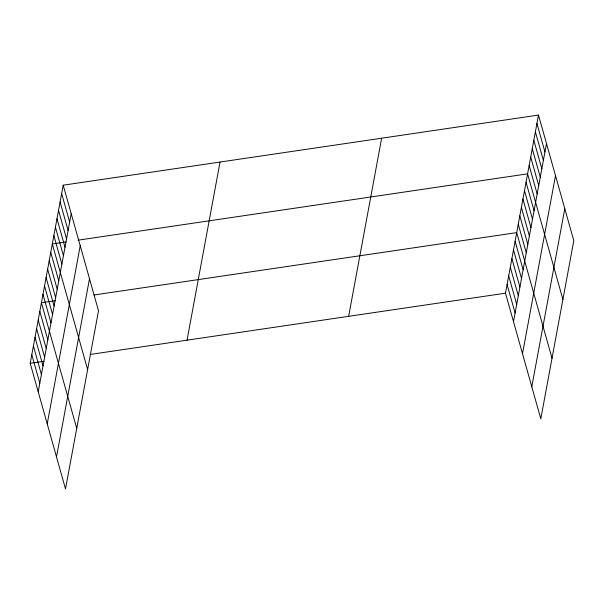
<?xml version="1.0" encoding="UTF-8"?>
<svg xmlns="http://www.w3.org/2000/svg" width="604" height="604" viewBox="0 0 604 604"><rect width="100%" height="100%" fill="white"/><g stroke="black" fill="none" stroke-linecap="round" stroke-linejoin="round"><path stroke-width="0.91" d="M63.201 185.186L98.512 310.811L65.511 488.93L30.2 363.306L63.201 185.186L538.489 115.07L573.8 240.694L540.799 418.814L505.488 293.189L538.489 115.07M38.211 391.815L71.219 213.695M47.225 423.865L80.226 245.745M56.504 456.881L89.505 278.761M187.044 340.165L220.045 162.046M348.644 316.322L381.645 138.21M513.498 321.698L546.499 143.578M522.505 353.748L555.506 175.628M531.792 386.764L564.793 208.644M66.153 241.925L52.314 243.963L87.625 369.595M78.142 240.158L527.594 173.846L562.913 299.471M55.258 300.701L41.419 302.747L76.731 428.372M94.013 294.986L516.707 232.623L552.018 358.255M30.2 363.306L44.039 361.267M90.17 354.457L505.488 293.189M536.933 123.465L544.944 151.974M535.378 131.861L543.389 160.37M533.823 140.256L541.833 168.765M532.267 148.66L540.278 177.168M530.712 157.055L538.723 185.564M529.149 165.451L537.167 193.959M526.039 182.242L534.057 210.751M524.483 190.637L532.501 219.154M522.928 199.041L530.946 227.549M521.373 207.436L529.391 235.945M519.817 215.832L527.836 244.341M518.262 224.227L526.273 252.736M515.106 241.275L523.117 269.784M513.498 249.928L521.516 278.436M511.898 258.58L519.908 287.089M510.297 267.232L518.308 295.741M508.689 275.885L516.707 304.393M507.088 284.537L515.106 313.046M61.646 193.582L69.656 222.091M60.09 201.978L68.101 230.494M58.535 210.381L66.546 238.89M56.98 218.776L64.99 247.285M55.425 227.172L63.435 255.681M53.869 235.568L61.88 264.076M50.759 252.366L58.769 280.875M49.203 260.762L57.214 289.271M47.641 269.158L55.659 297.666M46.085 277.553L54.103 306.062M44.53 285.949L52.548 314.457M42.975 294.344L50.993 322.861M39.819 311.4L47.829 339.909M38.218 320.044L46.229 348.561M36.61 328.697L44.628 357.213M35.009 337.349L43.02 365.858M33.409 346.001L41.419 374.51M31.801 354.654L39.819 383.163"/></g></svg>
